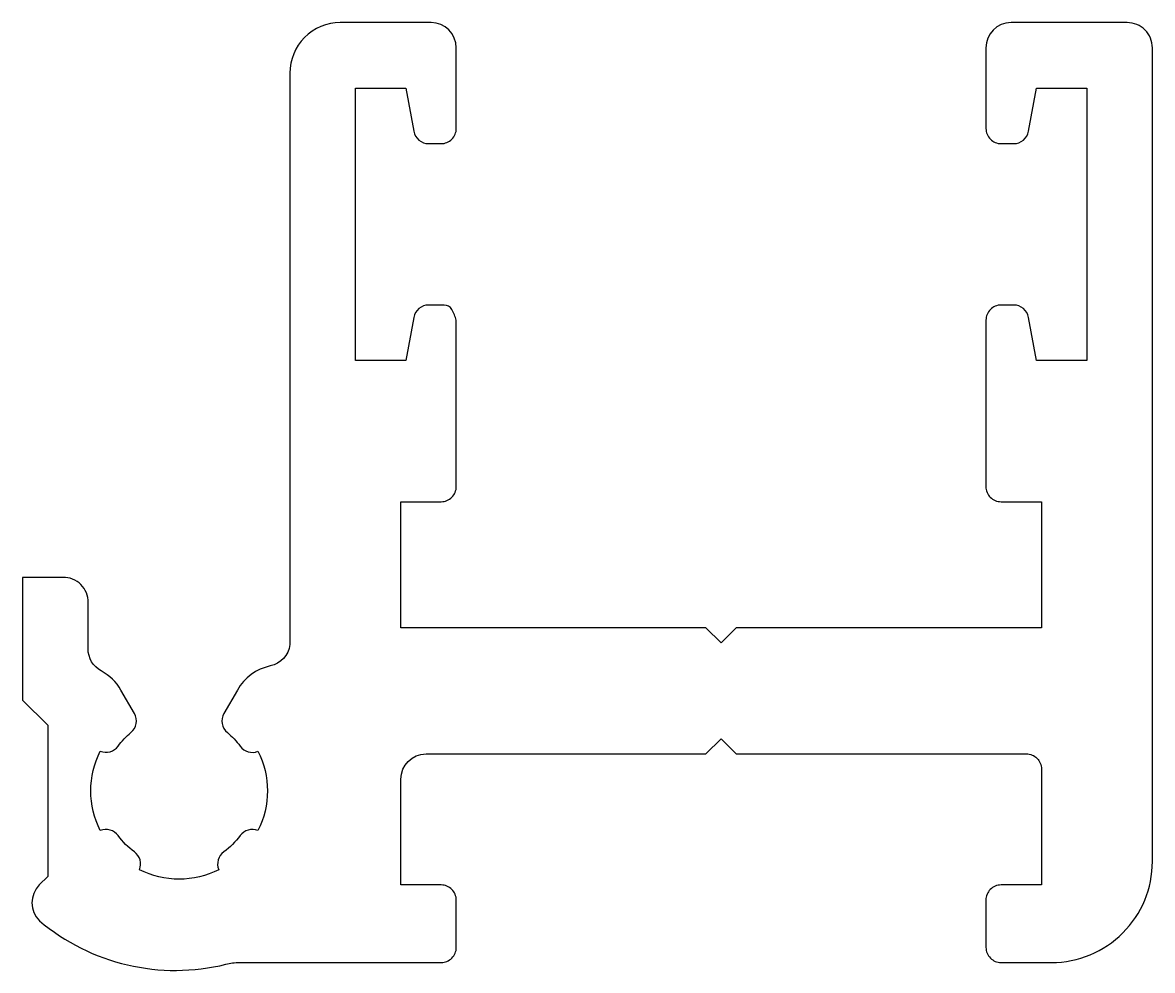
# Model space of a CAD drawing. Extents: x 604.6 to 627, y -84.2 to -65.4.
import ezdxf

# ---------------------------------------------------------------- set-up
doc = ezdxf.new("R2010")
doc.units = 0
doc.layers.get('0').update_dxf_attribs({"linetype": 'CONTINUOUS'})

msp = doc.modelspace()

# ---------------------------------------------------------------- linework, layer by layer
at = {"color": 0, "linetype": 'BYBLOCK'}
msp.add_lwpolyline([(625.048, -84.071, 0.414214), (627.048, -82.071), (627.048, -65.934, 0.414214), (626.548, -65.434), (624.246, -65.434, 0.413007), (623.748, -65.934), (623.748, -67.534, 0.414214), (624.048, -67.834), (624.298, -67.834, 0.365418), (624.593, -67.587), (624.748, -66.734), (625.748, -66.734), (625.748, -72.134), (624.748, -72.134), (624.593, -71.28, 0.363499), (624.298, -71.034), (624.048, -71.034, 0.414414), (623.748, -71.334), (623.748, -74.634, 0.420068), (624.048, -74.934), (624.848, -74.934), (624.848, -77.434), (618.798, -77.434), (618.498, -77.734), (618.198, -77.434), (612.148, -77.434), (612.148, -74.934), (612.948, -74.934, 0.414214), (613.248, -74.634), (613.248, -71.334, 0.064291), (613.16, -71.122, 0.268662), (613.009, -71.034), (612.699, -71.034, 0.363531), (612.404, -71.28), (612.248, -72.134), (611.248, -72.134), (611.248, -66.734), (612.248, -66.734), (612.404, -67.587, 0.368183), (612.699, -67.834), (612.948, -67.834, 0.414214), (613.248, -67.534), (613.248, -65.934, 0.414213), (612.748, -65.434), (610.948, -65.434, 0.414214), (609.948, -66.434), (609.948, -77.768, -0.316096), (609.56, -78.191, 0.211214), (608.907, -78.668), (608.64, -79.131, 0.366914), (608.709, -79.512, -0.058175), (608.962, -79.781, 0.348453), (609.316, -79.882, -0.237346), (609.316, -81.454, 0.341998), (608.963, -81.555, -0.076046), (608.64, -81.878, 0.35183), (608.539, -82.232, -0.237201), (606.967, -82.232, 0.342824), (606.866, -81.878, -0.076622), (606.543, -81.555, 0.342663), (606.189, -81.454, -0.237755), (606.189, -79.882, 0.342667), (606.543, -79.781, -0.063158), (606.797, -79.512, 0.365977), (606.865, -79.131), (606.598, -78.668, 0.138992), (606.21, -78.29, -0.274901), (605.948, -77.85), (605.948, -76.934, 0.430151), (605.448, -76.434), (604.65, -76.434), (604.65, -78.868), (605.15, -79.368), (605.15, -82.366), (604.981, -82.534, 0.412624), (604.982, -83.242, 0.239661), (608.682, -84.107, -0.069857), (608.948, -84.071), (612.948, -84.071, 0.414214), (613.248, -83.771), (613.248, -82.834, 0.414214), (612.948, -82.534), (612.148, -82.534), (612.148, -80.434, -0.406732), (612.648, -79.934), (618.198, -79.934), (618.498, -79.634), (618.798, -79.934), (624.548, -79.934, -0.415747), (624.848, -80.234), (624.848, -82.534), (624.048, -82.534, 0.419159), (623.748, -82.834), (623.748, -83.771, 0.414214), (624.048, -84.071)], format="xyb", close=True, dxfattribs=at)

doc.saveas('drawing.dxf')
